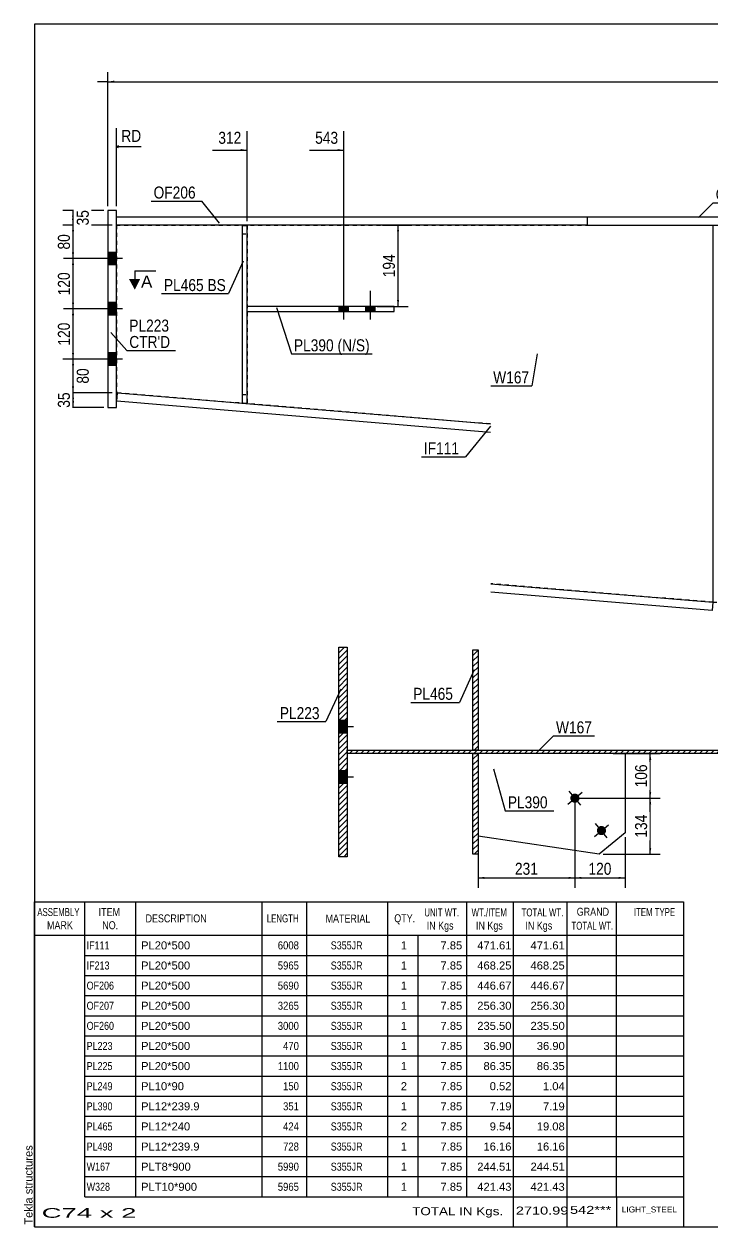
# Model space of a CAD drawing. Header units: millimetres. Extents: x -322 to 91, y -152 to 135.
# Drawn here: x -321.5 to -157.1, y -152.4 to 134.7 of the extents above; entities that cross this region are included whole.
import ezdxf

# ---------------------------------------------------------------- set-up
doc = ezdxf.new("R2010")
doc.units = ezdxf.units.MM
doc.linetypes.add('DXK_LINE_DOT1', pattern=[1.8814, 0.9407, -0.9407])
doc.styles.add('Arial', font='ARIAL.TTF', dxfattribs={"height": 0.2})
doc.styles.add('Arial Narrow', font='ARIALN.TTF', dxfattribs={"height": 0.2})

# ---------------------------------------------------------------- blocks, each defined once
blk = doc.blocks.new('Unknown-623345003-1210')
at = {"color": 5, "linetype": 'Continuous'}
for p, q in [((90.99, 134.65), (-319.01, 134.65)), ((-319.01, 134.65), (-319.01, -152.35)), ((90.99, -152.35), (90.99, 134.65)), ((-319.01, -152.35), (90.99, -152.35))]:
    blk.add_line(p, q, dxfattribs=at)
at = {"color": 174, "linetype": 'Continuous', "style": 'Arial'}
blk.add_text('Tekla structures', height=1.9102, rotation=90, dxfattribs=at).set_placement((-319.51, -151.85))
blk = doc.blocks.new('Part-623345003-1390 - 1231')
at = {"color": 2, "linetype": 'Continuous'}
for p, q in [((-299.5, 90.18), (-301.5, 90.18)), ((-301.5, 90.18), (-301.5, 43.18)), ((-299.5, 43.18), (-299.5, 90.18)), ((-301.5, 43.18), (-299.5, 43.18))]:
    blk.add_line(p, q, dxfattribs=at)
blk = doc.blocks.new('Bolt-623345003-1391 - 1231')
at = {"linetype": 'Continuous'}
for points in [[(-301.5, 80.18), (-301.5, 77.18), (-299.5, 77.18), (-299.5, 80.18)], [(-301.5, 80.18), (-301.5, 77.18), (-299.5, 77.18), (-299.5, 80.18)], [(-301.5, 68.18), (-301.5, 65.18), (-299.5, 65.18), (-299.5, 68.18)], [(-301.5, 68.18), (-301.5, 65.18), (-299.5, 65.18), (-299.5, 68.18)], [(-301.5, 56.18), (-301.5, 53.18), (-299.5, 53.18), (-299.5, 56.18)], [(-301.5, 56.18), (-301.5, 53.18), (-299.5, 53.18), (-299.5, 56.18)]]:
    blk.add_hatch(color=3, dxfattribs=at).paths.add_polyline_path(points)
at = {"color": 3, "linetype": 'Continuous'}
for p, q in [((-299.5, 80.18), (-301.5, 80.18)), ((-299.5, 80.18), (-301.5, 80.18)), ((-298, 78.68), (-301.5, 78.68)), ((-298, 78.68), (-301.5, 78.68)), ((-299.5, 77.18), (-301.5, 77.18)), ((-299.5, 77.18), (-301.5, 77.18)), ((-299.5, 68.18), (-301.5, 68.18)), ((-299.5, 68.18), (-301.5, 68.18)), ((-298, 66.68), (-301.5, 66.68)), ((-298, 66.68), (-301.5, 66.68)), ((-299.5, 65.18), (-301.5, 65.18)), ((-299.5, 65.18), (-301.5, 65.18)), ((-299.5, 56.18), (-301.5, 56.18)), ((-299.5, 56.18), (-301.5, 56.18)), ((-298, 54.68), (-301.5, 54.68)), ((-298, 54.68), (-301.5, 54.68)), ((-299.5, 53.18), (-301.5, 53.18)), ((-299.5, 53.18), (-301.5, 53.18))]:
    blk.add_line(p, q, dxfattribs=at)
blk = doc.blocks.new('Part-623345003-2106 - 1231')
at = {"color": 2, "linetype": 'Continuous'}
for p, q in [((-233.21, 67.28), (-268.3, 67.28)), ((-268.3, 66.08), (-233.21, 66.08)), ((-239.4, 66.08), (-239.4, 67.28)), ((-233.21, 66.08), (-233.21, 67.28))]:
    blk.add_line(p, q, dxfattribs=at)
blk = doc.blocks.new('Part-623345003-1413 - 1231')
at = {"color": 7, "linetype": 'DXK_LINE_DOT1'}
for p, q in [((-269.5, 86.58), (-269.5, 44.22)), ((-268.3, 86.58), (-269.5, 86.58)), ((-268.3, 86.58), (-268.3, 44.22)), ((-269.5, 84.58), (-268.3, 84.58)), ((-269.5, 46.22), (-268.3, 46.22)), ((-269.5, 44.22), (-268.3, 44.22))]:
    blk.add_line(p, q, dxfattribs=at)
blk = doc.blocks.new('Part-623345003-1440 - 1231')
at = {"color": 2, "linetype": 'Continuous'}
for p, q in [((-269.5, 86.58), (-269.5, 44.22)), ((-269.5, 86.58), (-268.3, 86.58)), ((-268.3, 44.22), (-268.3, 86.58)), ((-269.5, 44.22), (-268.3, 44.22))]:
    blk.add_line(p, q, dxfattribs=at)
blk = doc.blocks.new('Part-623345003-1457 - 1231')
at = {"color": 7, "linetype": 'DXK_LINE_DOT1'}
for p, q in [((-299.5, 86.68), (-210.21, 86.68)), ((-299.5, 86.68), (-299.5, 46.68)), ((-210.11, 86.68), (-157.11, 86.68)), ((-157.11, 86.68), (-157.11, -3.32)), ((-210.21, 39.22), (-299.2, 46.65)), ((-157.11, -3.32), (-210.11, 1.1))]:
    blk.add_line(p, q, dxfattribs=at)
at = {"color": 2, "linetype": 'Continuous'}
blk.add_line((-299.5, 46.68), (-299.2, 46.65), dxfattribs=at)
blk = doc.blocks.new('Part-623345003-1501 - 1231')
at = {"color": 2, "linetype": 'Continuous'}
for p, q in [((-299.37, 44.66), (-299.2, 46.65)), ((-299.2, 46.65), (-210.21, 39.22)), ((-210.21, 37.22), (-299.37, 44.66)), ((-210.11, 1.1), (-157.11, -3.32)), ((-157.28, -5.32), (-210.11, -0.91)), ((-157.11, -3.32), (-157.28, -5.32))]:
    blk.add_line(p, q, dxfattribs=at)
blk = doc.blocks.new('Part-623345003-1523 - 1231')
at = {"color": 2, "linetype": 'Continuous'}
for p, q in [((-299.5, 86.68), (-299.5, 88.68)), ((-299.5, 88.68), (-210.21, 88.68)), ((-210.21, 86.68), (-299.5, 86.68)), ((-210.11, 88.68), (-187.11, 88.68)), ((-187.11, 86.68), (-210.11, 86.68)), ((-187.11, 88.68), (-187.11, 86.68))]:
    blk.add_line(p, q, dxfattribs=at)
blk = doc.blocks.new('Part-623345003-1545 - 1231')
at = {"color": 2, "linetype": 'Continuous'}
for p, q in [((-187.11, 88.68), (-187.11, 86.68)), ((-187.11, 88.68), (-134.11, 88.68)), ((-187.11, 86.68), (-134.11, 86.68)), ((-134.01, 88.68), (-15.17, 88.68)), ((-134.01, 86.68), (-15.17, 86.68)), ((-15.07, 88.68), (7.93, 88.68)), ((-15.07, 86.68), (7.93, 86.68)), ((7.93, 88.68), (7.93, 86.68))]:
    blk.add_line(p, q, dxfattribs=at)
blk = doc.blocks.new('Bolt-623345003-1547 - 1231')
at = {"linetype": 'Continuous'}
for points in [[(-246.29, 66.08), (-244.09, 66.08), (-244.09, 67.28), (-246.29, 67.28)], [(-239.94, 66.08), (-237.74, 66.08), (-237.74, 67.28), (-239.94, 67.28)]]:
    blk.add_hatch(color=3, dxfattribs=at).paths.add_polyline_path(points)
at = {"color": 3, "linetype": 'Continuous'}
for p, q in [((-245.19, 64.18), (-245.19, 70.98)), ((-238.84, 64.18), (-238.84, 70.98)), ((-246.29, 66.08), (-246.29, 67.28)), ((-244.09, 66.08), (-244.09, 67.28)), ((-239.94, 66.08), (-239.94, 67.28)), ((-237.74, 66.08), (-237.74, 67.28))]:
    blk.add_line(p, q, dxfattribs=at)
blk = doc.blocks.new('Part-623345003-1558 - 1231')
at = {"color": 2, "linetype": 'Continuous'}
blk.add_line((-157.11, 86.68), (-157.11, -3.32), dxfattribs=at)
at = {"color": 7, "linetype": 'DXK_LINE_DOT1'}
for p, q in [((-157.11, 86.68), (-134.11, 86.68)), ((-134.01, 86.68), (-15.17, 86.68)), ((-15.07, 86.68), (30.93, 86.68)), ((31.03, 86.68), (69.03, 86.68)), ((69.03, 86.68), (69.03, -3.32)), ((-157.11, -3.32), (-134.11, -3.32)), ((-134.01, -3.32), (-15.17, -3.32)), ((-15.07, -3.32), (30.93, -3.32)), ((31.03, -3.32), (69.03, -3.32))]:
    blk.add_line(p, q, dxfattribs=at)
blk = doc.blocks.new('Part-623345003-4734 - 4708')
at = {"linetype": 'Continuous'}
h = blk.add_hatch(dxfattribs=at)
h.set_pattern_fill('', scale=0.3, style=0, pattern_type=0)
h.set_pattern_definition([(45, (-214.3778, -14.63665), (-0.67352, 0.67352), [])])
h.paths.add_polyline_path([(-213.18, -14.64), (-214.38, -14.64), (-214.38, -38.64), (-213.18, -38.64)])
at = {"color": 2, "linetype": 'Continuous'}
for p, q in [((-214.38, -14.64), (-213.18, -14.64)), ((-214.38, -38.64), (-214.38, -14.64)), ((-213.18, -14.64), (-213.18, -38.64)), ((-213.18, -38.64), (-214.38, -38.64))]:
    blk.add_line(p, q, dxfattribs=at)
blk = doc.blocks.new('Bolt-623345003-4742 - 4708')
at = {"linetype": 'Continuous'}
for points in [[(-190.91, -50.76, -1), (-189.21, -49.37, -1)], [(-184.57, -58.49, -1), (-182.87, -57.1, -1)]]:
    blk.add_hatch(color=3, dxfattribs=at).paths.add_polyline_path(points)
at = {"color": 3, "linetype": 'Continuous'}
for p, q in [((-191.76, -51.46), (-188.36, -48.67)), ((-188.67, -51.77), (-191.46, -48.37)), ((-185.42, -59.19), (-182.02, -56.4)), ((-182.33, -59.5), (-185.12, -56.1))]:
    blk.add_line(p, q, dxfattribs=at)
blk = doc.blocks.new('Part-623345003-4728 - 4708')
at = {"linetype": 'Continuous'}
h = blk.add_hatch(dxfattribs=at)
h.set_pattern_fill('', scale=0.3, style=0, pattern_type=0)
h.set_pattern_definition([(45, (-246.3778, -14.03665), (-0.67352, 0.67352), [])])
h.paths.add_polyline_path([(-244.38, -14.04), (-246.38, -14.04), (-246.38, -64.04), (-244.38, -64.04)])
at = {"color": 2, "linetype": 'Continuous'}
for p, q in [((-246.38, -14.04), (-244.38, -14.04)), ((-246.38, -64.04), (-246.38, -14.04)), ((-244.38, -14.04), (-244.38, -64.04)), ((-244.38, -64.04), (-246.38, -64.04))]:
    blk.add_line(p, q, dxfattribs=at)
blk = doc.blocks.new('Part-623345003-4737 - 4708')
at = {"linetype": 'Continuous'}
h = blk.add_hatch(dxfattribs=at)
h.set_pattern_fill('', scale=0.3, style=0, pattern_type=0)
h.set_pattern_definition([(45, (-244.3778, -38.63665), (-0.673519, 0.673519), [])])
h.paths.add_polyline_path([(-127.99, -38.64), (-244.38, -38.64), (-244.38, -39.44), (-127.99, -39.44)])
at = {"color": 2, "linetype": 'Continuous'}
for p, q in [((-244.38, -38.64), (-153.09, -38.64)), ((-244.38, -39.44), (-244.38, -38.64)), ((-153.09, -39.44), (-244.38, -39.44)), ((-152.99, -38.64), (-127.99, -38.64)), ((-127.99, -39.44), (-152.99, -39.44)), ((-127.99, -38.64), (-127.99, -39.44))]:
    blk.add_line(p, q, dxfattribs=at)
blk = doc.blocks.new('Part-623345003-4729 - 4708')
at = {"color": 7, "linetype": 'DXK_LINE_DOT1'}
for p, q in [((-178.09, -39.44), (-213.18, -39.44)), ((-213.18, -39.44), (-213.18, -59.1))]:
    blk.add_line(p, q, dxfattribs=at)
at = {"color": 2, "linetype": 'Continuous'}
for p, q in [((-178.09, -39.44), (-178.09, -58.35)), ((-184.28, -63.43), (-213.18, -59.1)), ((-178.09, -58.35), (-184.28, -63.43))]:
    blk.add_line(p, q, dxfattribs=at)
blk = doc.blocks.new('Part-623345003-4731 - 4708')
at = {"linetype": 'Continuous'}
h = blk.add_hatch(dxfattribs=at)
h.set_pattern_fill('', scale=0.3, style=0, pattern_type=0)
h.set_pattern_definition([(45, (-214.3778, -39.43665), (-0.67352, 0.67352), [])])
h.paths.add_polyline_path([(-213.18, -39.44), (-214.38, -39.44), (-214.38, -63.44), (-213.18, -63.44)])
at = {"color": 2, "linetype": 'Continuous'}
for p, q in [((-214.38, -39.44), (-213.18, -39.44)), ((-214.38, -63.44), (-214.38, -39.44)), ((-213.18, -39.44), (-213.18, -63.44)), ((-213.18, -63.44), (-214.38, -63.44))]:
    blk.add_line(p, q, dxfattribs=at)
blk = doc.blocks.new('Bolt-623345003-4741 - 4708')
at = {"linetype": 'Continuous'}
for points in [[(-246.38, -31.54), (-246.38, -34.54), (-244.38, -34.54), (-244.38, -31.54)], [(-246.38, -31.54), (-246.38, -34.54), (-244.38, -34.54), (-244.38, -31.54)], [(-246.38, -43.54), (-246.38, -46.54), (-244.38, -46.54), (-244.38, -43.54)], [(-246.38, -43.54), (-246.38, -46.54), (-244.38, -46.54), (-244.38, -43.54)]]:
    blk.add_hatch(color=3, dxfattribs=at).paths.add_polyline_path(points)
at = {"color": 3, "linetype": 'Continuous'}
for p, q in [((-244.38, -31.54), (-246.38, -31.54)), ((-244.38, -31.54), (-246.38, -31.54)), ((-242.88, -33.04), (-246.38, -33.04)), ((-242.88, -33.04), (-246.38, -33.04)), ((-244.38, -34.54), (-246.38, -34.54)), ((-244.38, -34.54), (-246.38, -34.54)), ((-244.38, -43.54), (-246.38, -43.54)), ((-244.38, -43.54), (-246.38, -43.54)), ((-242.88, -45.04), (-246.38, -45.04)), ((-242.88, -45.04), (-246.38, -45.04)), ((-244.38, -46.54), (-246.38, -46.54)), ((-244.38, -46.54), (-246.38, -46.54))]:
    blk.add_line(p, q, dxfattribs=at)
blk = doc.blocks.new('StraightDimension-623345003-1879 - 1231')
at = {"linetype": 'Continuous'}
for points in [[(-310.09, 53.18), (-309.84, 54.68), (-309.59, 53.18)], [(-309.59, 48.18), (-309.84, 46.68), (-310.09, 48.18)]]:
    blk.add_hatch(color=7, dxfattribs=at).paths.add_polyline_path(points)
at = {"color": 7, "linetype": 'Continuous'}
for p, q in [((-300.5, 54.68), (-312.24, 54.68)), ((-309.84, 46.68), (-309.84, 54.68)), ((-300.5, 46.68), (-312.24, 46.68))]:
    blk.add_line(p, q, dxfattribs=at)
at = {"color": 0}
blk.add_wipeout([(-305.49, 53.1), (-309.69, 53.1), (-309.69, 48.25), (-305.49, 48.25)], dxfattribs=at)
at = {"color": 3, "style": 'Arial Narrow'}
blk.add_text('80', height=2.863, rotation=90.0002, dxfattribs=at).set_placement((-306.09, 48.85))
blk = doc.blocks.new('StraightDimension-623345003-1815 - 1231')
at = {"linetype": 'Continuous'}
for points in [[(-300, 120.65), (-301.5, 120.9), (-300, 121.15)], [(69.53, 121.15), (71.03, 120.9), (69.53, 120.65)]]:
    blk.add_hatch(color=7, dxfattribs=at).paths.add_polyline_path(points)
at = {"color": 7, "linetype": 'Continuous'}
for p, q in [((-301.5, 120.9), (-304, 120.9)), ((-301.5, 91.18), (-301.5, 123.15)), ((-301.5, 120.9), (71.03, 120.9)), ((71.03, 97.68), (71.03, 123.15)), ((71.03, 120.9), (73.53, 120.9))]:
    blk.add_line(p, q, dxfattribs=at)
at = {"color": 0}
blk.add_wipeout([(-110.06, 121.05), (-110.06, 125.25), (-120.4, 125.25), (-120.4, 121.05)], dxfattribs=at)
at = {"color": 3, "style": 'Arial Narrow'}
blk.add_text('11995', height=2.863, dxfattribs=at).set_placement((-119.8, 121.65))
blk = doc.blocks.new('StraightDimension-623345003-1854 - 1231')
at = {"linetype": 'Continuous'}
for points in [[(-310.09, 85.18), (-309.84, 86.68), (-309.59, 85.18)], [(-309.59, 80.18), (-309.84, 78.68), (-310.09, 80.18)]]:
    blk.add_hatch(color=7, dxfattribs=at).paths.add_polyline_path(points)
at = {"color": 7, "linetype": 'Continuous'}
for p, q in [((-300.5, 86.68), (-312.09, 86.68)), ((-309.84, 78.68), (-309.84, 86.68)), ((-300.5, 78.68), (-312.09, 78.68))]:
    blk.add_line(p, q, dxfattribs=at)
at = {"color": 0}
blk.add_wipeout([(-309.99, 85.1), (-314.19, 85.1), (-314.19, 80.25), (-309.99, 80.25)], dxfattribs=at)
at = {"color": 3, "style": 'Arial Narrow'}
blk.add_text('80', height=2.863, rotation=90.0002, dxfattribs=at).set_placement((-310.59, 80.85))
blk = doc.blocks.new('StraightDimension-623345003-3748 - 1231')
at = {"linetype": 'Continuous'}
for points in [[(-232.52, 85.18), (-232.27, 86.68), (-232.02, 85.18)], [(-232.02, 68.78), (-232.27, 67.28), (-232.52, 68.78)]]:
    blk.add_hatch(color=7, dxfattribs=at).paths.add_polyline_path(points)
at = {"color": 7, "linetype": 'Continuous'}
for p, q in [((-235.97, 86.68), (-229.87, 86.68)), ((-232.27, 67.28), (-232.27, 86.68)), ((-237.29, 67.28), (-229.87, 67.28))]:
    blk.add_line(p, q, dxfattribs=at)
at = {"color": 0}
blk.add_wipeout([(-232.42, 80.32), (-236.62, 80.32), (-236.62, 73.63), (-232.42, 73.63)], dxfattribs=at)
at = {"color": 3, "style": 'Arial Narrow'}
blk.add_text('194', height=2.863, rotation=90.0002, dxfattribs=at).set_placement((-233.02, 74.23))
blk = doc.blocks.new('StraightDimension-623345003-1826 - 1231')
at = {"linetype": 'Continuous'}
for points in [[(-310.09, 45.18), (-309.84, 46.68), (-309.59, 45.18)], [(-309.59, 44.68), (-309.84, 43.18), (-310.09, 44.68)]]:
    blk.add_hatch(color=7, dxfattribs=at).paths.add_polyline_path(points)
at = {"color": 7, "linetype": 'Continuous'}
for p, q in [((-300.5, 46.68), (-312.09, 46.68)), ((-309.84, 43.18), (-309.84, 46.68)), ((-302.5, 43.18), (-312.09, 43.18))]:
    blk.add_line(p, q, dxfattribs=at)
at = {"color": 0}
blk.add_wipeout([(-309.99, 47.35), (-314.19, 47.35), (-314.19, 42.5), (-309.99, 42.5)], dxfattribs=at)
at = {"color": 3, "style": 'Arial Narrow'}
blk.add_text('35', height=2.863, rotation=90.0002, dxfattribs=at).set_placement((-310.59, 43.1))
blk = doc.blocks.new('StraightDimension-623345003-1836 - 1231')
at = {"linetype": 'Continuous'}
for points in [[(-310.09, 65.18), (-309.84, 66.68), (-309.59, 65.18)], [(-309.59, 56.18), (-309.84, 54.68), (-310.09, 56.18)]]:
    blk.add_hatch(color=7, dxfattribs=at).paths.add_polyline_path(points)
at = {"color": 7, "linetype": 'Continuous'}
for p, q in [((-300.5, 66.68), (-312.09, 66.68)), ((-309.84, 54.68), (-309.84, 66.68)), ((-300.5, 54.68), (-312.09, 54.68))]:
    blk.add_line(p, q, dxfattribs=at)
at = {"color": 0}
blk.add_wipeout([(-309.99, 64.02), (-314.19, 64.02), (-314.19, 57.33), (-309.99, 57.33)], dxfattribs=at)
at = {"color": 3, "style": 'Arial Narrow'}
blk.add_text('120', height=2.863, rotation=90.0002, dxfattribs=at).set_placement((-310.59, 57.93))
blk = doc.blocks.new('StraightDimension-623345003-1870 - 1231')
at = {"linetype": 'Continuous'}
for points in [[(-310.09, 88.68), (-309.84, 90.18), (-309.59, 88.68)], [(-309.59, 88.18), (-309.84, 86.68), (-310.09, 88.18)]]:
    blk.add_hatch(color=7, dxfattribs=at).paths.add_polyline_path(points)
at = {"color": 7, "linetype": 'Continuous'}
for p, q in [((-302.5, 90.18), (-312.24, 90.18)), ((-309.84, 86.68), (-309.84, 90.18)), ((-300.5, 86.68), (-312.24, 86.68))]:
    blk.add_line(p, q, dxfattribs=at)
at = {"color": 0}
blk.add_wipeout([(-305.49, 90.85), (-309.69, 90.85), (-309.69, 86), (-305.49, 86)], dxfattribs=at)
at = {"color": 3, "style": 'Arial Narrow'}
blk.add_text('35', height=2.863, rotation=90.0002, dxfattribs=at).set_placement((-306.09, 86.6))
blk = doc.blocks.new('StraightDimension-623345003-1896 - 1231')
at = {"linetype": 'Continuous'}
for points in [[(-310.09, 77.18), (-309.84, 78.68), (-309.59, 77.18)], [(-309.59, 68.18), (-309.84, 66.68), (-310.09, 68.18)]]:
    blk.add_hatch(color=7, dxfattribs=at).paths.add_polyline_path(points)
at = {"color": 7, "linetype": 'Continuous'}
for p, q in [((-300.5, 78.68), (-312.09, 78.68)), ((-309.84, 66.68), (-309.84, 78.68)), ((-300.5, 66.68), (-312.09, 66.68))]:
    blk.add_line(p, q, dxfattribs=at)
at = {"color": 0}
blk.add_wipeout([(-309.99, 76.02), (-314.19, 76.02), (-314.19, 69.33), (-309.99, 69.33)], dxfattribs=at)
at = {"color": 3, "style": 'Arial Narrow'}
blk.add_text('120', height=2.863, rotation=90.0002, dxfattribs=at).set_placement((-310.59, 69.93))
blk = doc.blocks.new('StraightDimension-623345003-5968 - 1231')
at = {"linetype": 'Continuous'}
blk.add_hatch(color=7, dxfattribs=at).paths.add_polyline_path([(-246.69, 104.83), (-245.19, 104.58), (-246.69, 104.33)])
at = {"color": 7, "linetype": 'Continuous'}
for p, q in [((-245.19, 70.43), (-245.19, 109.08)), ((-253.42, 104.58), (-245.19, 104.58))]:
    blk.add_line(p, q, dxfattribs=at)
at = {"color": 0}
blk.add_wipeout([(-245.96, 105.48), (-245.96, 109.68), (-252.65, 109.68), (-252.65, 105.48)], dxfattribs=at)
at = {"color": 3, "style": 'Arial Narrow'}
blk.add_text('543', height=2.863, dxfattribs=at).set_placement((-252.05, 106.08))
blk = doc.blocks.new('StraightDimension-623345003-5969 - 1231')
at = {"linetype": 'Continuous'}
blk.add_hatch(color=7, dxfattribs=at).paths.add_polyline_path([(-269.8, 104.83), (-268.3, 104.58), (-269.8, 104.33)])
at = {"color": 7, "linetype": 'Continuous'}
for p, q in [((-268.3, 87.58), (-268.3, 109.08)), ((-276.53, 104.58), (-268.3, 104.58))]:
    blk.add_line(p, q, dxfattribs=at)
at = {"color": 0, "linetype": 'Continuous'}
blk.add_wipeout([(-292.97, 105.93), (-292.97, 110.13), (-298.91, 110.13), (-298.91, 105.93)], dxfattribs=at)
at = {"color": 7, "linetype": 'Continuous'}
for p, q in [((-299.5, 91.18), (-299.5, 109.83)), ((-299, 105.58), (-299.5, 105.33)), ((-299, 105.08), (-299.5, 105.33)), ((-293.57, 105.33), (-299.5, 105.33))]:
    blk.add_line(p, q, dxfattribs=at)
at = {"color": 3, "linetype": 'Continuous', "style": 'Arial Narrow'}
blk.add_text('RD', height=2.863, dxfattribs=at).set_placement((-298.31, 106.53))
at = {"color": 0}
blk.add_wipeout([(-269.07, 105.48), (-269.07, 109.68), (-275.76, 109.68), (-275.76, 105.48)], dxfattribs=at)
at = {"color": 3, "style": 'Arial Narrow'}
blk.add_text('312', height=2.863, dxfattribs=at).set_placement((-275.16, 106.08))
blk = doc.blocks.new('StraightDimension-623345003-6657 - 4708')
at = {"linetype": 'Continuous'}
for points in [[(-188.56, -69.34), (-190.06, -69.09), (-188.56, -68.84)], [(-179.59, -68.84), (-178.09, -69.09), (-179.59, -69.34)]]:
    blk.add_hatch(color=7, dxfattribs=at).paths.add_polyline_path(points)
at = {"color": 7, "linetype": 'Continuous'}
for p, q in [((-190.06, -51.07), (-190.06, -71.49)), ((-178.09, -59.35), (-178.09, -71.49)), ((-190.06, -69.09), (-178.09, -69.09))]:
    blk.add_line(p, q, dxfattribs=at)
at = {"color": 0}
blk.add_wipeout([(-180.74, -68.94), (-180.74, -64.74), (-187.42, -64.74), (-187.42, -68.94)], dxfattribs=at)
at = {"color": 3, "style": 'Arial Narrow'}
blk.add_text('120', height=2.863, dxfattribs=at).set_placement((-186.82, -68.34))
blk = doc.blocks.new('StraightDimension-623345003-6622 - 4708')
at = {"linetype": 'Continuous'}
for points in [[(-172.34, -51.57), (-172.09, -50.07), (-171.84, -51.57)], [(-171.84, -61.93), (-172.09, -63.43), (-172.34, -61.93)]]:
    blk.add_hatch(color=7, dxfattribs=at).paths.add_polyline_path(points)
at = {"color": 7, "linetype": 'Continuous'}
for p, q in [((-189.06, -50.07), (-169.69, -50.07)), ((-172.09, -63.43), (-172.09, -50.07)), ((-183.28, -63.43), (-169.69, -63.43))]:
    blk.add_line(p, q, dxfattribs=at)
at = {"color": 0}
blk.add_wipeout([(-172.24, -53.4), (-176.44, -53.4), (-176.44, -60.09), (-172.24, -60.09)], dxfattribs=at)
at = {"color": 3, "style": 'Arial Narrow'}
blk.add_text('134', height=2.863, rotation=90.0002, dxfattribs=at).set_placement((-172.84, -59.49))
blk = doc.blocks.new('StraightDimension-623345003-6621 - 4708')
at = {"linetype": 'Continuous'}
for points in [[(-172.34, -40.94), (-172.09, -39.44), (-171.84, -40.94)], [(-171.84, -48.57), (-172.09, -50.07), (-172.34, -48.57)]]:
    blk.add_hatch(color=7, dxfattribs=at).paths.add_polyline_path(points)
at = {"color": 7, "linetype": 'Continuous'}
for p, q in [((-180.9, -39.44), (-169.69, -39.44)), ((-172.09, -50.07), (-172.09, -39.44)), ((-189.06, -50.07), (-169.69, -50.07))]:
    blk.add_line(p, q, dxfattribs=at)
at = {"color": 0}
blk.add_wipeout([(-172.24, -41.41), (-176.44, -41.41), (-176.44, -48.09), (-172.24, -48.09)], dxfattribs=at)
at = {"color": 3, "style": 'Arial Narrow'}
blk.add_text('106', height=2.863, rotation=90.0002, dxfattribs=at).set_placement((-172.84, -47.49))
blk = doc.blocks.new('StraightDimension-623345003-6658 - 4708')
at = {"linetype": 'Continuous'}
for points in [[(-211.68, -69.34), (-213.18, -69.09), (-211.68, -68.84)], [(-191.56, -68.84), (-190.06, -69.09), (-191.56, -69.34)]]:
    blk.add_hatch(color=7, dxfattribs=at).paths.add_polyline_path(points)
at = {"color": 7, "linetype": 'Continuous'}
for p, q in [((-190.06, -51.07), (-190.06, -71.49)), ((-213.18, -59.77), (-213.18, -71.49)), ((-213.18, -69.09), (-190.06, -69.09))]:
    blk.add_line(p, q, dxfattribs=at)
at = {"color": 0}
blk.add_wipeout([(-198.28, -68.94), (-198.28, -64.74), (-204.97, -64.74), (-204.97, -68.94)], dxfattribs=at)
at = {"color": 3, "style": 'Arial Narrow'}
blk.add_text('231', height=2.863, dxfattribs=at).set_placement((-204.37, -68.34))
blk = doc.blocks.new('CBS_BOM-623345003-6719')
at = {"color": 7, "linetype": 'Continuous'}
for p, q in [((-319.05, -82.78), (-319.05, -74.78)), ((-319.04, -74.78), (-164.12, -74.78)), ((-307.05, -82.78), (-307.05, -74.78)), ((-294.86, -82.78), (-294.86, -74.78)), ((-264.69, -82.78), (-264.69, -74.78)), ((-254.01, -82.78), (-254.01, -74.78)), ((-234.69, -82.78), (-234.69, -74.78)), ((-215.89, -82.78), (-215.89, -74.78)), ((-204.68, -82.78), (-204.68, -74.78)), ((-191.9, -82.78), (-191.9, -74.78)), ((-180.15, -82.78), (-180.15, -74.78)), ((-164.12, -74.79), (-164.13, -82.77)), ((-319.05, -82.78), (-164.12, -82.78)), ((-319.05, -87.58), (-319.05, -82.78)), ((-307.05, -87.58), (-307.05, -82.78)), ((-294.86, -87.58), (-294.86, -82.78)), ((-264.69, -87.58), (-264.69, -82.78)), ((-254.01, -87.58), (-254.01, -82.78)), ((-234.69, -87.58), (-234.69, -82.78)), ((-227.43, -87.58), (-227.43, -82.78)), ((-215.89, -87.58), (-215.89, -82.78)), ((-204.68, -87.58), (-204.68, -82.78)), ((-191.9, -87.58), (-191.9, -82.78)), ((-180.13, -87.58), (-180.13, -82.78)), ((-164.12, -82.79), (-164.12, -87.58)), ((-319.05, -92.38), (-319.05, -87.58)), ((-307.05, -87.58), (-164.12, -87.58)), ((-307.05, -92.38), (-307.05, -87.58)), ((-294.86, -92.38), (-294.86, -87.58)), ((-264.69, -92.38), (-264.69, -87.58)), ((-254.01, -92.38), (-254.01, -87.58)), ((-234.69, -92.38), (-234.69, -87.58)), ((-227.43, -92.38), (-227.43, -87.58)), ((-215.89, -92.38), (-215.89, -87.58)), ((-204.68, -92.38), (-204.68, -87.58)), ((-191.9, -92.38), (-191.9, -87.58)), ((-180.13, -92.38), (-180.13, -87.58)), ((-164.12, -87.59), (-164.12, -92.38)), ((-319.05, -97.18), (-319.05, -92.38)), ((-307.05, -92.38), (-164.12, -92.38)), ((-307.05, -97.18), (-307.05, -92.38)), ((-294.86, -97.18), (-294.86, -92.38)), ((-264.69, -97.18), (-264.69, -92.38)), ((-254.01, -97.18), (-254.01, -92.38)), ((-234.69, -97.18), (-234.69, -92.38)), ((-227.43, -97.18), (-227.43, -92.38)), ((-215.89, -97.18), (-215.89, -92.38)), ((-204.68, -97.18), (-204.68, -92.38)), ((-191.9, -97.18), (-191.9, -92.38)), ((-180.13, -97.18), (-180.13, -92.38)), ((-164.12, -92.39), (-164.12, -97.18)), ((-319.05, -101.98), (-319.05, -97.18)), ((-307.05, -97.18), (-164.12, -97.18)), ((-307.05, -101.98), (-307.05, -97.18)), ((-294.86, -101.98), (-294.86, -97.18)), ((-264.69, -101.98), (-264.69, -97.18)), ((-254.01, -101.98), (-254.01, -97.18)), ((-234.69, -101.98), (-234.69, -97.18)), ((-227.43, -101.98), (-227.43, -97.18)), ((-215.89, -101.98), (-215.89, -97.18)), ((-204.68, -101.98), (-204.68, -97.18)), ((-191.9, -101.98), (-191.9, -97.18)), ((-180.13, -101.98), (-180.13, -97.18)), ((-164.12, -97.19), (-164.12, -101.98)), ((-319.05, -106.78), (-319.05, -101.98)), ((-307.05, -101.98), (-164.12, -101.98)), ((-307.05, -106.78), (-307.05, -101.98)), ((-294.86, -106.78), (-294.86, -101.98)), ((-264.69, -106.78), (-264.69, -101.98)), ((-254.01, -106.78), (-254.01, -101.98)), ((-234.69, -106.78), (-234.69, -101.98)), ((-227.43, -106.78), (-227.43, -101.98)), ((-215.89, -106.78), (-215.89, -101.98)), ((-204.68, -106.78), (-204.68, -101.98)), ((-191.9, -106.78), (-191.9, -101.98)), ((-180.13, -106.78), (-180.13, -101.98)), ((-164.12, -101.99), (-164.12, -106.78)), ((-319.05, -111.58), (-319.05, -106.78)), ((-307.05, -106.78), (-164.12, -106.78)), ((-307.05, -111.58), (-307.05, -106.78)), ((-294.86, -111.58), (-294.86, -106.78)), ((-264.69, -111.58), (-264.69, -106.78)), ((-254.01, -111.58), (-254.01, -106.78)), ((-234.69, -111.58), (-234.69, -106.78)), ((-227.43, -111.58), (-227.43, -106.78)), ((-215.89, -111.58), (-215.89, -106.78)), ((-204.68, -111.58), (-204.68, -106.78)), ((-191.9, -111.58), (-191.9, -106.78)), ((-180.13, -111.58), (-180.13, -106.78)), ((-164.12, -106.79), (-164.12, -111.58)), ((-319.05, -116.38), (-319.05, -111.58)), ((-307.05, -111.58), (-164.12, -111.58)), ((-307.05, -116.38), (-307.05, -111.58)), ((-294.86, -116.38), (-294.86, -111.58)), ((-264.69, -116.38), (-264.69, -111.58)), ((-254.01, -116.38), (-254.01, -111.58)), ((-234.69, -116.38), (-234.69, -111.58)), ((-227.43, -116.38), (-227.43, -111.58)), ((-215.89, -116.38), (-215.89, -111.58)), ((-204.68, -116.38), (-204.68, -111.58)), ((-191.9, -116.38), (-191.9, -111.58)), ((-180.13, -116.38), (-180.13, -111.58)), ((-164.12, -111.59), (-164.12, -116.38)), ((-319.05, -121.18), (-319.05, -116.38)), ((-307.05, -116.38), (-164.12, -116.38)), ((-307.05, -121.18), (-307.05, -116.38)), ((-294.86, -121.18), (-294.86, -116.38)), ((-264.69, -121.18), (-264.69, -116.38)), ((-254.01, -121.18), (-254.01, -116.38)), ((-234.69, -121.18), (-234.69, -116.38)), ((-227.43, -121.18), (-227.43, -116.38)), ((-215.89, -121.18), (-215.89, -116.38)), ((-204.68, -121.18), (-204.68, -116.38)), ((-191.9, -121.18), (-191.9, -116.38)), ((-180.13, -121.18), (-180.13, -116.38)), ((-164.12, -116.39), (-164.12, -121.18)), ((-319.05, -125.98), (-319.05, -121.18)), ((-307.05, -121.18), (-164.12, -121.18)), ((-307.05, -125.98), (-307.05, -121.18)), ((-294.86, -125.98), (-294.86, -121.18)), ((-264.69, -125.98), (-264.69, -121.18)), ((-254.01, -125.98), (-254.01, -121.18)), ((-234.69, -125.98), (-234.69, -121.18)), ((-227.43, -125.98), (-227.43, -121.18)), ((-215.89, -125.98), (-215.89, -121.18)), ((-204.68, -125.98), (-204.68, -121.18)), ((-191.9, -125.98), (-191.9, -121.18)), ((-180.13, -125.98), (-180.13, -121.18)), ((-164.12, -121.19), (-164.12, -125.98)), ((-319.05, -130.78), (-319.05, -125.98)), ((-307.05, -125.98), (-164.12, -125.98)), ((-307.05, -130.78), (-307.05, -125.98)), ((-294.86, -130.78), (-294.86, -125.98)), ((-264.69, -130.78), (-264.69, -125.98)), ((-254.01, -130.78), (-254.01, -125.98)), ((-234.69, -130.78), (-234.69, -125.98)), ((-227.43, -130.78), (-227.43, -125.98)), ((-215.89, -130.78), (-215.89, -125.98)), ((-204.68, -130.78), (-204.68, -125.98)), ((-191.9, -130.78), (-191.9, -125.98)), ((-180.13, -130.78), (-180.13, -125.98)), ((-164.12, -125.99), (-164.12, -130.78)), ((-319.05, -135.58), (-319.05, -130.78)), ((-307.05, -130.78), (-164.12, -130.78)), ((-307.05, -135.58), (-307.05, -130.78)), ((-294.86, -135.58), (-294.86, -130.78)), ((-264.69, -135.58), (-264.69, -130.78)), ((-254.01, -135.58), (-254.01, -130.78)), ((-234.69, -135.58), (-234.69, -130.78)), ((-227.43, -135.58), (-227.43, -130.78)), ((-215.89, -135.58), (-215.89, -130.78)), ((-204.68, -135.58), (-204.68, -130.78)), ((-191.9, -135.58), (-191.9, -130.78)), ((-180.13, -135.58), (-180.13, -130.78)), ((-164.12, -130.79), (-164.12, -135.58)), ((-319.05, -140.38), (-319.05, -135.58)), ((-307.05, -135.58), (-164.12, -135.58)), ((-307.05, -140.38), (-307.05, -135.58)), ((-294.86, -140.38), (-294.86, -135.58)), ((-264.69, -140.38), (-264.69, -135.58)), ((-254.01, -140.38), (-254.01, -135.58)), ((-234.69, -140.38), (-234.69, -135.58)), ((-227.43, -140.38), (-227.43, -135.58)), ((-215.89, -140.38), (-215.89, -135.58)), ((-204.68, -140.38), (-204.68, -135.58)), ((-191.9, -140.38), (-191.9, -135.58)), ((-180.13, -140.38), (-180.13, -135.58)), ((-164.12, -135.59), (-164.12, -140.38)), ((-319.05, -145.18), (-319.05, -140.38)), ((-307.05, -140.38), (-164.12, -140.38)), ((-307.05, -145.18), (-307.05, -140.38)), ((-294.86, -145.18), (-294.86, -140.38)), ((-264.69, -145.18), (-264.69, -140.38)), ((-254.01, -145.18), (-254.01, -140.38)), ((-234.69, -145.18), (-234.69, -140.38)), ((-227.43, -145.18), (-227.43, -140.38)), ((-215.89, -145.18), (-215.89, -140.38)), ((-204.68, -145.18), (-204.68, -140.38)), ((-191.9, -145.18), (-191.9, -140.38)), ((-180.13, -145.18), (-180.13, -140.38)), ((-164.12, -140.39), (-164.12, -145.18)), ((-319.05, -152.38), (-319.05, -145.2)), ((-307.05, -145.18), (-164.12, -145.18)), ((-204.68, -152.38), (-204.68, -145.2)), ((-191.9, -152.38), (-191.9, -145.2)), ((-180.09, -152.38), (-180.09, -145.2)), ((-164.12, -145.18), (-164.12, -152.38)), ((-319.05, -152.38), (-164.12, -152.38))]:
    blk.add_line(p, q, dxfattribs=at)
at = {"color": 3, "linetype": 'Continuous', "style": 'Arial'}
for s, height, width, p in [('ASSEMBLY', 1.91, 0.7, (-318.36, -78.2)), ('ITEM', 1.91, 0.8, (-303.72, -78.2)), ('UNIT WT.', 1.91, 0.7, (-226, -78.28)), ('WT./ITEM', 1.91, 0.7, (-214.71, -78.28)), ('TOTAL WT.', 1.91, 0.7, (-202.78, -78.28)), ('GRAND', 1.91, 0.8, (-189.62, -78.12)), ('ITEM TYPE', 1.91, 0.7, (-175.99, -78.2)), ('MARK', 1.91, 0.8, (-316.04, -81.34)), ('NO.', 1.91, 0.8, (-302.86, -81.34)), ('DESCRIPTION', 1.9102, 0.8, (-292.53, -79.71)), ('LENGTH', 1.91, 0.7, (-263.59, -79.71)), ('MATERIAL', 1.91, 0.8, (-249.56, -79.76)), ('QTY.', 1.91, 0.8, (-233.17, -79.68)), ('IN Kgs', 1.91, 0.8, (-225.43, -81.42)), ('IN Kgs', 1.91, 0.8, (-213.67, -81.42)), ('IN Kgs', 1.91, 0.8, (-201.88, -81.42)), ('TOTAL WT.', 1.91, 0.7, (-190.88, -81.46))]:
    blk.add_text(s, height=height, dxfattribs=dict(at, width=width)).set_placement(p)
at = {"color": 7, "linetype": 'Continuous', "style": 'Arial'}
for s, width, p in [('IF111', 0.8, (-306.59, -86.15)), ('6008', 0.85, (-260.97, -86.15)), ('S355JR', 0.8, (-248.33, -86.15)), ('IF213', 0.8, (-306.59, -90.95)), ('5965', 0.85, (-260.97, -90.95)), ('S355JR', 0.8, (-248.33, -90.95)), ('OF206', 0.8, (-306.59, -95.75)), ('5690', 0.85, (-260.97, -95.75)), ('S355JR', 0.8, (-248.33, -95.75)), ('OF207', 0.8, (-306.59, -100.55)), ('3265', 0.85, (-260.97, -100.55)), ('S355JR', 0.8, (-248.33, -100.55)), ('OF260', 0.8, (-306.59, -105.35)), ('3000', 0.85, (-260.97, -105.35)), ('S355JR', 0.8, (-248.33, -105.35)), ('PL223', 0.8, (-306.59, -110.15)), ('470', 0.85, (-259.71, -110.15)), ('S355JR', 0.8, (-248.33, -110.15)), ('PL225', 0.8, (-306.59, -114.95)), ('1100', 0.85, (-260.97, -114.95)), ('S355JR', 0.8, (-248.33, -114.95)), ('PL249', 0.8, (-306.59, -119.75)), ('150', 0.85, (-259.71, -119.75)), ('S355JR', 0.8, (-248.33, -119.75)), ('PL390', 0.8, (-306.59, -124.55)), ('351', 0.85, (-259.71, -124.55)), ('S355JR', 0.8, (-248.33, -124.55)), ('PL465', 0.8, (-306.59, -129.35)), ('424', 0.85, (-259.71, -129.35)), ('S355JR', 0.8, (-248.33, -129.35)), ('PL498', 0.8, (-306.59, -134.15)), ('728', 0.85, (-259.71, -134.15)), ('S355JR', 0.8, (-248.33, -134.15)), ('W167', 0.8, (-306.59, -138.95)), ('5990', 0.85, (-260.97, -138.95)), ('S355JR', 0.8, (-248.33, -138.95)), ('W328', 0.8, (-306.59, -143.75)), ('5965', 0.85, (-260.97, -143.75)), ('S355JR', 0.8, (-248.33, -143.75))]:
    blk.add_text(s, height=1.91, dxfattribs=dict(at, width=width)).set_placement(p)
for s, p in [('PL20*500', (-293.6, -86.15)), ('1', (-231.61, -86.15)), ('7.85', (-222.14, -86.15)), ('471.61', (-213.36, -86.15)), ('471.61', (-200.65, -86.15)), ('PL20*500', (-293.6, -90.95)), ('1', (-231.61, -90.95)), ('7.85', (-222.14, -90.95)), ('468.25', (-213.36, -90.95)), ('468.25', (-200.65, -90.95)), ('PL20*500', (-293.6, -95.75)), ('1', (-231.61, -95.75)), ('7.85', (-222.14, -95.75)), ('446.67', (-213.36, -95.75)), ('446.67', (-200.65, -95.75)), ('PL20*500', (-293.6, -100.55)), ('1', (-231.61, -100.55)), ('7.85', (-222.14, -100.55)), ('256.30', (-213.36, -100.55)), ('256.30', (-200.65, -100.55)), ('PL20*500', (-293.6, -105.35)), ('1', (-231.61, -105.35)), ('7.85', (-222.14, -105.35)), ('235.50', (-213.36, -105.35)), ('235.50', (-200.65, -105.35)), ('PL20*500', (-293.6, -110.15)), ('1', (-231.61, -110.15)), ('7.85', (-222.14, -110.15)), ('36.90', (-211.88, -110.15)), ('36.90', (-199.16, -110.15)), ('PL20*500', (-293.6, -114.95)), ('1', (-231.61, -114.95)), ('7.85', (-222.14, -114.95)), ('86.35', (-211.88, -114.95)), ('86.35', (-199.16, -114.95)), ('PL10*90', (-293.6, -119.75)), ('2', (-231.61, -119.75)), ('7.85', (-222.14, -119.75)), ('0.52', (-210.39, -119.75)), ('1.04', (-197.68, -119.75)), ('PL12*239.9', (-293.6, -124.55)), ('1', (-231.61, -124.55)), ('7.85', (-222.14, -124.55)), ('7.19', (-210.39, -124.55)), ('7.19', (-197.68, -124.55)), ('PL12*240', (-293.6, -129.35)), ('2', (-231.61, -129.35)), ('7.85', (-222.14, -129.35)), ('9.54', (-210.39, -129.35)), ('19.08', (-199.16, -129.35)), ('PL12*239.9', (-293.6, -134.15)), ('1', (-231.61, -134.15)), ('7.85', (-222.14, -134.15)), ('16.16', (-211.88, -134.15)), ('16.16', (-199.16, -134.15)), ('PLT8*900', (-293.6, -138.95)), ('1', (-231.61, -138.95)), ('7.85', (-222.14, -138.95)), ('244.51', (-213.36, -138.95)), ('244.51', (-200.65, -138.95)), ('PLT10*900', (-293.6, -143.75)), ('1', (-231.61, -143.75)), ('7.85', (-222.14, -143.75)), ('421.43', (-213.36, -143.75)), ('421.43', (-200.65, -143.75))]:
    blk.add_text(s, height=1.91, dxfattribs=at).set_placement(p)
at = {"color": 6, "linetype": 'Continuous', "style": 'Arial'}
for s, height, width, p in [('C74 x 2', 2.292, 2.05, (-317.32, -150.19)), ('TOTAL IN Kgs.', 1.9102, 1.2, (-228.89, -149.58)), ('2710.99', 1.91, 1.3, (-204.16, -149.43)), ('542***', 1.91, 1.3, (-191.22, -149.27))]:
    blk.add_text(s, height=height, dxfattribs=dict(at, width=width)).set_placement(p)
blk.add_text('LIGHT_STEEL', height=1.4135, dxfattribs=at).set_placement((-178.87, -148.92))
blk = doc.blocks.new('Mark-623345003-1497 - 1231')
at = {"color": 7, "linetype": 'Continuous'}
blk.add_line((-210.21, 38.72), (-216.19, 31.39), dxfattribs=at)
at = {"color": 0}
blk.add_wipeout([(-217.69, 31.99), (-217.69, 34.99), (-226.1, 34.99), (-226.1, 31.99)], dxfattribs=at)
blk.add_wipeout([(-217.69, 31.99), (-217.69, 34.99), (-226.1, 34.99), (-226.1, 31.99)], dxfattribs=at)
at = {"color": 7, "linetype": 'Continuous'}
blk.add_line((-226.7, 31.39), (-216.19, 31.39), dxfattribs=at)
at = {"color": 3, "style": 'Arial Narrow'}
blk.add_text('IF111', height=2.863, dxfattribs=at).set_placement((-226.1, 31.99))
blk = doc.blocks.new('Mark-623345003-1541 - 1231')
at = {"color": 0}
blk.add_wipeout([(-146.4, 92.59), (-146.4, 95.59), (-156.45, 95.59), (-156.45, 92.59)], dxfattribs=at)
blk.add_wipeout([(-146.4, 92.59), (-146.4, 95.59), (-156.45, 95.59), (-156.45, 92.59)], dxfattribs=at)
at = {"color": 7, "linetype": 'Continuous'}
for p, q in [((-160.59, 88.46), (-157.05, 91.99)), ((-157.05, 91.99), (-144.9, 91.99))]:
    blk.add_line(p, q, dxfattribs=at)
at = {"color": 3, "style": 'Arial Narrow'}
blk.add_text('OF260', height=2.863, dxfattribs=at).set_placement((-156.45, 92.59))
blk = doc.blocks.new('Mark-623345003-1386 - 1231')
at = {"color": 0}
blk.add_wipeout([(-286.9, 61.26), (-286.9, 64.26), (-296.41, 64.26), (-296.41, 61.26)], dxfattribs=at)
blk.add_wipeout([(-286.9, 61.26), (-286.9, 64.26), (-296.41, 64.26), (-296.41, 61.26)], dxfattribs=at)
blk.add_wipeout([(-286.65, 57.36), (-286.65, 60.36), (-296.41, 60.36), (-296.41, 57.36)], dxfattribs=at)
blk.add_wipeout([(-286.65, 57.36), (-286.65, 60.36), (-296.41, 60.36), (-296.41, 57.36)], dxfattribs=at)
at = {"color": 7, "linetype": 'Continuous'}
for p, q in [((-300.85, 61.04), (-297.01, 56.76)), ((-297.01, 56.76), (-285.4, 56.76))]:
    blk.add_line(p, q, dxfattribs=at)
at = {"color": 3, "style": 'Arial Narrow'}
blk.add_text('PL223', height=2.863, dxfattribs=at).set_placement((-296.41, 61.26))
at = {"color": 1, "style": 'Arial Narrow'}
blk.add_text("CTR'D", height=2.863, dxfattribs=at).set_placement((-296.41, 57.36))
blk = doc.blocks.new('Mark-623345003-1519 - 1231')
at = {"color": 7, "linetype": 'Continuous'}
blk.add_line((-274.86, 87.13), (-279.06, 92.42), dxfattribs=at)
at = {"color": 0}
blk.add_wipeout([(-280.56, 93.02), (-280.56, 96.02), (-290.61, 96.02), (-290.61, 93.02)], dxfattribs=at)
blk.add_wipeout([(-280.56, 93.02), (-280.56, 96.02), (-290.61, 96.02), (-290.61, 93.02)], dxfattribs=at)
at = {"color": 7, "linetype": 'Continuous'}
blk.add_line((-291.21, 92.42), (-279.06, 92.42), dxfattribs=at)
at = {"color": 3, "style": 'Arial Narrow'}
blk.add_text('OF206', height=2.863, dxfattribs=at).set_placement((-290.61, 93.02))
blk = doc.blocks.new('Mark-623345003-1453 - 1231')
at = {"color": 0}
blk.add_wipeout([(-200.97, 48.91), (-200.97, 51.91), (-209.56, 51.91), (-209.56, 48.91)], dxfattribs=at)
blk.add_wipeout([(-200.97, 48.91), (-200.97, 51.91), (-209.56, 51.91), (-209.56, 48.91)], dxfattribs=at)
at = {"color": 7, "linetype": 'Continuous'}
for p in [(-199.03, 55.98), (-210.16, 48.31)]:
    blk.add_line(p, (-200.37, 48.31), dxfattribs=at)
at = {"color": 3, "style": 'Arial Narrow'}
blk.add_text('W167', height=2.863, dxfattribs=at).set_placement((-209.56, 48.91))
blk = doc.blocks.new('Mark-623345003-2115 - 1231')
at = {"color": 0}
blk.add_wipeout([(-247.61, 56.56), (-247.61, 59.56), (-257.12, 59.56), (-257.12, 56.56)], dxfattribs=at)
blk.add_wipeout([(-247.61, 56.56), (-247.61, 59.56), (-257.12, 59.56), (-257.12, 56.56)], dxfattribs=at)
at = {"color": 7, "linetype": 'Continuous'}
blk.add_line((-261.25, 67.01), (-257.72, 55.96), dxfattribs=at)
at = {"color": 0}
blk.add_wipeout([(-239.05, 56.56), (-239.05, 59.56), (-246.71, 59.56), (-246.71, 56.56)], dxfattribs=at)
blk.add_wipeout([(-239.05, 56.56), (-239.05, 59.56), (-246.71, 59.56), (-246.71, 56.56)], dxfattribs=at)
at = {"color": 7, "linetype": 'Continuous'}
blk.add_line((-257.72, 55.96), (-238.45, 55.96), dxfattribs=at)
at = {"color": 3, "style": 'Arial Narrow'}
for s, p in [('PL390', (-257.12, 56.56)), ('(N/', (-246.71, 56.56)), ('S)', (-242.33, 56.56))]:
    blk.add_text(s, height=2.863, dxfattribs=at).set_placement(p)
blk = doc.blocks.new('MarkSet-623345003-1980 - 1231')
at = {"color": 0}
blk.add_wipeout([(-278.65, 70.94), (-278.65, 73.94), (-288.15, 73.94), (-288.15, 70.94)], dxfattribs=at)
blk.add_wipeout([(-278.65, 70.94), (-278.65, 73.94), (-288.15, 73.94), (-288.15, 70.94)], dxfattribs=at)
blk.add_wipeout([(-273.37, 70.94), (-273.37, 73.94), (-277.75, 73.94), (-277.75, 70.94)], dxfattribs=at)
blk.add_wipeout([(-273.37, 70.94), (-273.37, 73.94), (-277.75, 73.94), (-277.75, 70.94)], dxfattribs=at)
at = {"color": 7, "linetype": 'Continuous'}
for p in [(-269.23, 78.08), (-288.75, 70.34)]:
    blk.add_line(p, (-272.77, 70.34), dxfattribs=at)
at = {"color": 3, "style": 'Arial Narrow'}
for s, p in [('PL465', (-288.15, 70.94)), ('BS', (-277.75, 70.94))]:
    blk.add_text(s, height=2.863, dxfattribs=at).set_placement(p)
blk = doc.blocks.new('SectionMark-623345003-4753 - 1231')
at = {"color": 7, "linetype": 'Continuous'}
for p, q in [((-295.1, 75.78), (-295.1, 73.78)), ((-23.42, 75.78), (-23.42, 73.78))]:
    blk.add_line(p, q, dxfattribs=at)
at = {"color": 0, "linetype": 'Continuous'}
for points in [[(-290.93, 71.78), (-290.93, 74.78), (-293.6, 74.78), (-293.6, 71.78)], [(-24.92, 71.78), (-24.92, 74.78), (-27.58, 74.78), (-27.58, 71.78)]]:
    blk.add_wipeout(points, dxfattribs=at)
at = {"linetype": 'Continuous'}
for points in [[(-293.85, 73.78), (-295.1, 71.28), (-296.47, 73.78)], [(-22.17, 73.78), (-23.42, 71.28), (-24.79, 73.78)]]:
    blk.add_hatch(color=7, dxfattribs=at).paths.add_polyline_path(points)
at = {"color": 7, "linetype": 'Continuous'}
for p, q in [((-295.1, 75.78), (-290.1, 75.78)), ((-23.42, 75.78), (-28.42, 75.78))]:
    blk.add_line(p, q, dxfattribs=at)
at = {"color": 136, "linetype": 'Continuous', "style": 'Arial'}
for p in [(-293.6, 71.78), (-27.58, 71.78)]:
    blk.add_text('A', height=2.87, dxfattribs=at).set_placement(p)
blk = doc.blocks.new('Mark-623345003-5259 - 4708')
at = {"color": 0}
blk.add_wipeout([(-185.99, -34.6), (-185.99, -31.6), (-194.57, -31.6), (-194.57, -34.6)], dxfattribs=at)
blk.add_wipeout([(-185.99, -34.6), (-185.99, -31.6), (-194.57, -31.6), (-194.57, -34.6)], dxfattribs=at)
at = {"color": 7, "linetype": 'Continuous'}
for p, q in [((-198.71, -38.74), (-195.17, -35.2)), ((-195.17, -35.2), (-185.39, -35.2))]:
    blk.add_line(p, q, dxfattribs=at)
at = {"color": 3, "style": 'Arial Narrow'}
blk.add_text('W167', height=2.863, dxfattribs=at).set_placement((-194.57, -34.6))
blk = doc.blocks.new('Mark-623345003-5306 - 4708')
at = {"color": 7, "linetype": 'Continuous'}
blk.add_line((-214.11, -19.47), (-217.64, -27.2), dxfattribs=at)
at = {"color": 0}
blk.add_wipeout([(-219.14, -26.6), (-219.14, -23.6), (-228.65, -23.6), (-228.65, -26.6)], dxfattribs=at)
blk.add_wipeout([(-219.14, -26.6), (-219.14, -23.6), (-228.65, -23.6), (-228.65, -26.6)], dxfattribs=at)
at = {"color": 7, "linetype": 'Continuous'}
blk.add_line((-229.25, -27.2), (-217.64, -27.2), dxfattribs=at)
at = {"color": 3, "style": 'Arial Narrow'}
blk.add_text('PL465', height=2.863, dxfattribs=at).set_placement((-228.65, -26.6))
blk = doc.blocks.new('Mark-623345003-5235 - 4708')
at = {"color": 7, "linetype": 'Continuous'}
blk.add_line((-245.95, -24.07), (-249.48, -31.8), dxfattribs=at)
at = {"color": 0}
blk.add_wipeout([(-250.98, -31.2), (-250.98, -28.2), (-260.49, -28.2), (-260.49, -31.2)], dxfattribs=at)
blk.add_wipeout([(-250.98, -31.2), (-250.98, -28.2), (-260.49, -28.2), (-260.49, -31.2)], dxfattribs=at)
at = {"color": 7, "linetype": 'Continuous'}
blk.add_line((-261.09, -31.8), (-249.48, -31.8), dxfattribs=at)
at = {"color": 3, "style": 'Arial Narrow'}
blk.add_text('PL223', height=2.863, dxfattribs=at).set_placement((-260.49, -31.2))
blk = doc.blocks.new('Mark-623345003-5256 - 4708')
at = {"color": 0}
blk.add_wipeout([(-196.57, -52.49), (-196.57, -49.49), (-206.07, -49.49), (-206.07, -52.49)], dxfattribs=at)
blk.add_wipeout([(-196.57, -52.49), (-196.57, -49.49), (-206.07, -49.49), (-206.07, -52.49)], dxfattribs=at)
at = {"color": 7, "linetype": 'Continuous'}
for p, q in [((-209.49, -43.09), (-206.67, -53.09)), ((-206.67, -53.09), (-195.07, -53.09))]:
    blk.add_line(p, q, dxfattribs=at)
at = {"color": 3, "style": 'Arial Narrow'}
blk.add_text('PL390', height=2.863, dxfattribs=at).set_placement((-206.07, -52.49))

msp = doc.modelspace()

# ---------------------------------------------------------------- block references
for name in ['Unknown-623345003-1210', 'Part-623345003-1390 - 1231', 'Part-623345003-1523 - 1231', 'Part-623345003-1457 - 1231', 'Part-623345003-1413 - 1231', 'Part-623345003-1440 - 1231', 'Part-623345003-1545 - 1231', 'Part-623345003-1558 - 1231', 'Bolt-623345003-1391 - 1231', 'Bolt-623345003-1547 - 1231', 'Part-623345003-2106 - 1231', 'Part-623345003-1501 - 1231', 'Part-623345003-4728 - 4708', 'Part-623345003-4734 - 4708', 'Bolt-623345003-4741 - 4708', 'Part-623345003-4737 - 4708', 'Part-623345003-4731 - 4708', 'Part-623345003-4729 - 4708', 'Bolt-623345003-4742 - 4708', 'CBS_BOM-623345003-6719']:
    msp.add_blockref(name, (0, 0))

# ---------------------------------------------------------------- next in the draw order: block references
for name in ['StraightDimension-623345003-1815 - 1231', 'StraightDimension-623345003-1854 - 1231', 'StraightDimension-623345003-3748 - 1231', 'MarkSet-623345003-1980 - 1231', 'StraightDimension-623345003-1879 - 1231', 'Mark-623345003-1453 - 1231', 'Mark-623345003-1497 - 1231', 'Mark-623345003-5306 - 4708', 'Mark-623345003-5235 - 4708', 'StraightDimension-623345003-6657 - 4708']:
    msp.add_blockref(name, (0, 0))

# ---------------------------------------------------------------- next in the draw order: block references
for name in ['StraightDimension-623345003-5968 - 1231', 'Mark-623345003-1541 - 1231', 'StraightDimension-623345003-1870 - 1231', 'StraightDimension-623345003-1836 - 1231', 'Mark-623345003-2115 - 1231', 'StraightDimension-623345003-1826 - 1231', 'StraightDimension-623345003-6622 - 4708']:
    msp.add_blockref(name, (0, 0))

# ---------------------------------------------------------------- next in the draw order: block references
for name in ['StraightDimension-623345003-5969 - 1231', 'StraightDimension-623345003-1896 - 1231', 'SectionMark-623345003-4753 - 1231', 'Mark-623345003-1386 - 1231', 'StraightDimension-623345003-6621 - 4708']:
    msp.add_blockref(name, (0, 0))

# ---------------------------------------------------------------- next in the draw order: block references
for name in ['Mark-623345003-1519 - 1231', 'Mark-623345003-5259 - 4708', 'StraightDimension-623345003-6658 - 4708']:
    msp.add_blockref(name, (0, 0))

# ---------------------------------------------------------------- next in the draw order: block references
msp.add_blockref('Mark-623345003-5256 - 4708', (0, 0))

doc.saveas('drawing.dxf')
